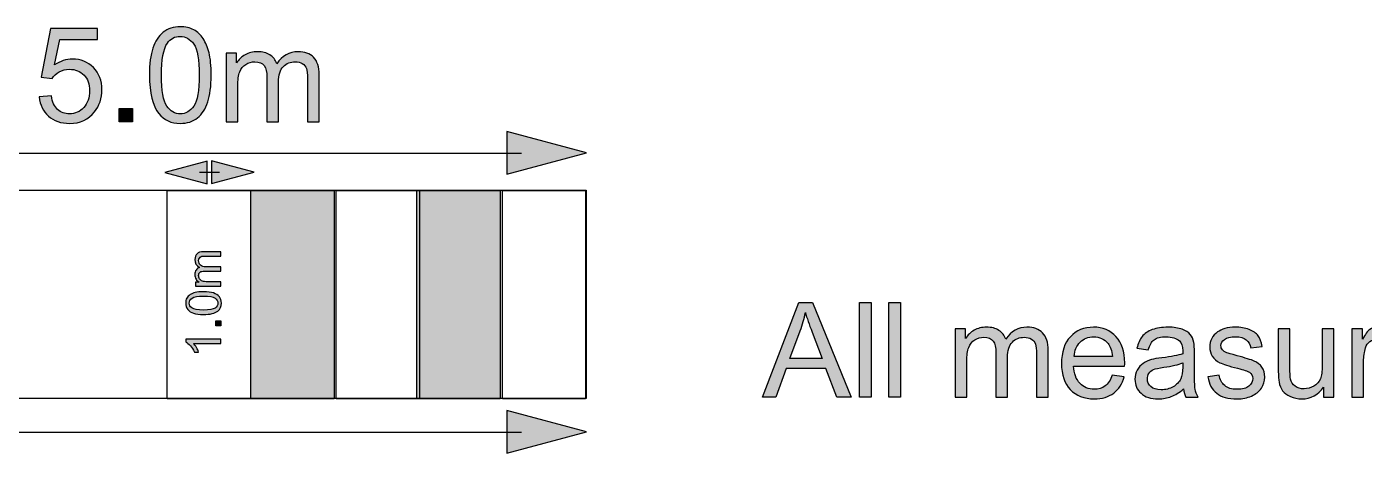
# Model space of a CAD drawing. Extents: x 65 to 351, y 40 to 244.
# Drawn here: x 91.53 to 123.65, y 42.36 to 52.6 of the extents above; entities that cross this region are included whole.
import ezdxf

# ---------------------------------------------------------------- set-up
doc = ezdxf.new("R2010")
doc.units = 0
doc.header["$MEASUREMENT"] = 0
doc.layers.add('SCALE_RULER_250', color=7, linetype='CONTINUOUS')

# ---------------------------------------------------------------- blocks, each defined once
blk = doc.blocks.new('BLOCK_12')
at = {"layer": 'SCALE_RULER_250'}
h = blk.add_hatch(color=7, dxfattribs=at)
h.dxf.hatch_style = 2
h.paths.add_polyline_path([(103.058, 42.357), (104.971, 42.869), (103.058, 43.382)])
blk.add_lwpolyline([(103.058, 42.357), (104.971, 42.869), (103.058, 43.382), (103.058, 42.357)], dxfattribs=at)
at = {"layer": 'SCALE_RULER_250', "color": 7}
blk.add_lwpolyline([(66.474, 42.863), (103.408, 42.863)], dxfattribs=at)
blk = doc.blocks.new('BLOCK_14')
at = {"layer": 'SCALE_RULER_250'}
h = blk.add_hatch(color=7, dxfattribs=at)
h.dxf.hatch_style = 2
h.paths.add_polyline_path([(86.843, 50.072), (84.931, 49.56), (86.843, 49.047)])
h = blk.add_hatch(color=7, dxfattribs=at)
h.dxf.hatch_style = 2
h.paths.add_polyline_path([(103.058, 49.06), (104.971, 49.572), (103.058, 50.085)])
for points in [[(86.843, 50.072), (84.931, 49.56), (86.843, 49.047), (86.843, 50.072)], [(103.058, 49.06), (104.971, 49.572), (103.058, 50.085), (103.058, 49.06)]]:
    blk.add_lwpolyline(points, dxfattribs=at)
at = {"layer": 'SCALE_RULER_250', "color": 7}
blk.add_lwpolyline([(86.494, 49.566), (103.408, 49.566)], dxfattribs=at)
blk = doc.blocks.new('BLOCK_15')
at = {"layer": 'SCALE_RULER_250'}
h = blk.add_hatch(color=7, dxfattribs=at)
h.dxf.hatch_style = 2
edge = h.paths.add_edge_path()
edge.add_spline(control_points=[(91.829, 50.911), (91.829, 50.911), (92.122, 50.936), (92.122, 50.936), (92.144, 50.793), (92.194, 50.686), (92.273, 50.614), (92.352, 50.542), (92.448, 50.506), (92.559, 50.506), (92.694, 50.506), (92.807, 50.557), (92.9, 50.658), (92.993, 50.759), (93.04, 50.894), (93.04, 51.061), (93.04, 51.22), (92.995, 51.346), (92.906, 51.438), (92.816, 51.53), (92.699, 51.576), (92.555, 51.576), (92.465, 51.576), (92.384, 51.556), (92.311, 51.515), (92.239, 51.474), (92.182, 51.421), (92.141, 51.356), (92.141, 51.356), (91.879, 51.39), (91.879, 51.39), (91.879, 51.39), (92.099, 52.557), (92.099, 52.557), (92.099, 52.557), (93.229, 52.557), (93.229, 52.557), (93.229, 52.557), (93.229, 52.291), (93.229, 52.291), (93.229, 52.291), (92.322, 52.291), (92.322, 52.291), (92.322, 52.291), (92.2, 51.68), (92.2, 51.68), (92.336, 51.775), (92.479, 51.823), (92.629, 51.823), (92.828, 51.823), (92.995, 51.754), (93.131, 51.616), (93.268, 51.479), (93.336, 51.302), (93.336, 51.086), (93.336, 50.88), (93.276, 50.703), (93.156, 50.553), (93.011, 50.369), (92.812, 50.277), (92.559, 50.277), (92.353, 50.277), (92.184, 50.335), (92.053, 50.451), (91.922, 50.566), (91.848, 50.72), (91.829, 50.911)], knot_values=[0, 0, 0, 0, 1, 1, 1, 2, 2, 2, 3, 3, 3, 4, 4, 4, 5, 5, 5, 6, 6, 6, 7, 7, 7, 8, 8, 8, 9, 9, 9, 10, 10, 10, 11, 11, 11, 12, 12, 12, 13, 13, 13, 14, 14, 14, 15, 15, 15, 16, 16, 16, 17, 17, 17, 18, 18, 18, 19, 19, 19, 20, 20, 20, 21, 21, 21, 22, 22, 22, 22], degree=3, periodic=1)
h = blk.add_hatch(color=7, dxfattribs=at)
h.dxf.hatch_style = 2
edge = h.paths.add_edge_path()
edge.add_spline(control_points=[(94.477, 51.437), (94.477, 51.705), (94.505, 51.921), (94.56, 52.085), (94.615, 52.249), (94.697, 52.375), (94.807, 52.464), (94.915, 52.553), (95.053, 52.598), (95.218, 52.598), (95.34, 52.598), (95.447, 52.573), (95.539, 52.524), (95.631, 52.475), (95.707, 52.404), (95.767, 52.312), (95.827, 52.219), (95.874, 52.106), (95.908, 51.974), (95.942, 51.841), (95.959, 51.662), (95.959, 51.437), (95.959, 51.17), (95.932, 50.955), (95.877, 50.791), (95.822, 50.627), (95.74, 50.5), (95.631, 50.411), (95.522, 50.321), (95.385, 50.277), (95.218, 50.277), (94.999, 50.277), (94.827, 50.355), (94.702, 50.513), (94.552, 50.701), (94.477, 51.009), (94.477, 51.437)], knot_values=[0, 0, 0, 0, 1, 1, 1, 2, 2, 2, 3, 3, 3, 4, 4, 4, 5, 5, 5, 6, 6, 6, 7, 7, 7, 8, 8, 8, 9, 9, 9, 10, 10, 10, 11, 11, 11, 12, 12, 12, 12], degree=3, periodic=1)
edge = h.paths.add_edge_path()
edge.add_spline(control_points=[(94.764, 51.437), (94.764, 51.063), (94.807, 50.815), (94.895, 50.691), (94.982, 50.568), (95.09, 50.506), (95.218, 50.506), (95.346, 50.506), (95.454, 50.569), (95.541, 50.693), (95.629, 50.817), (95.672, 51.065), (95.672, 51.437), (95.672, 51.81), (95.629, 52.059), (95.541, 52.182), (95.454, 52.305), (95.345, 52.367), (95.215, 52.367), (95.087, 52.367), (94.985, 52.312), (94.908, 52.204), (94.812, 52.065), (94.764, 51.809), (94.764, 51.437)], knot_values=[0, 0, 0, 0, 1, 1, 1, 2, 2, 2, 3, 3, 3, 4, 4, 4, 5, 5, 5, 6, 6, 6, 7, 7, 7, 8, 8, 8, 8], degree=3, periodic=1)
h = blk.add_hatch(color=7, dxfattribs=at)
h.dxf.hatch_style = 2
edge = h.paths.add_edge_path()
edge.add_spline(control_points=[(96.32, 50.316), (96.32, 50.316), (96.32, 51.962), (96.32, 51.962), (96.32, 51.962), (96.57, 51.962), (96.57, 51.962), (96.57, 51.962), (96.57, 51.731), (96.57, 51.731), (96.622, 51.811), (96.69, 51.877), (96.776, 51.926), (96.862, 51.975), (96.96, 51.999), (97.069, 51.999), (97.191, 51.999), (97.291, 51.974), (97.369, 51.923), (97.447, 51.872), (97.502, 51.802), (97.534, 51.711), (97.664, 51.903), (97.834, 51.999), (98.043, 51.999), (98.206, 51.999), (98.332, 51.954), (98.419, 51.864), (98.507, 51.773), (98.551, 51.634), (98.551, 51.446), (98.551, 51.446), (98.551, 50.316), (98.551, 50.316), (98.551, 50.316), (98.274, 50.316), (98.274, 50.316), (98.274, 50.316), (98.274, 51.353), (98.274, 51.353), (98.274, 51.464), (98.265, 51.545), (98.247, 51.594), (98.228, 51.643), (98.196, 51.682), (98.148, 51.712), (98.101, 51.742), (98.045, 51.757), (97.981, 51.757), (97.865, 51.757), (97.769, 51.719), (97.692, 51.642), (97.616, 51.565), (97.578, 51.441), (97.578, 51.272), (97.578, 51.272), (97.578, 50.316), (97.578, 50.316), (97.578, 50.316), (97.299, 50.316), (97.299, 50.316), (97.299, 50.316), (97.299, 51.385), (97.299, 51.385), (97.299, 51.509), (97.276, 51.602), (97.23, 51.664), (97.185, 51.726), (97.111, 51.757), (97.007, 51.757), (96.929, 51.757), (96.856, 51.737), (96.789, 51.695), (96.723, 51.654), (96.674, 51.593), (96.644, 51.514), (96.614, 51.434), (96.599, 51.32), (96.599, 51.17), (96.599, 51.17), (96.599, 50.316), (96.599, 50.316), (96.599, 50.316), (96.32, 50.316), (96.32, 50.316)], knot_values=[0, 0, 0, 0, 1, 1, 1, 2, 2, 2, 3, 3, 3, 4, 4, 4, 5, 5, 5, 6, 6, 6, 7, 7, 7, 8, 8, 8, 9, 9, 9, 10, 10, 10, 11, 11, 11, 12, 12, 12, 13, 13, 13, 14, 14, 14, 15, 15, 15, 16, 16, 16, 17, 17, 17, 18, 18, 18, 19, 19, 19, 20, 20, 20, 21, 21, 21, 22, 22, 22, 23, 23, 23, 24, 24, 24, 25, 25, 25, 26, 26, 26, 27, 27, 27, 28, 28, 28, 28], degree=3, periodic=1)
h = blk.add_hatch(color=7, dxfattribs=at)
h.dxf.hatch_style = 2
h.paths.add_polyline_path([(93.752, 50.316), (93.752, 50.633), (94.069, 50.633), (94.069, 50.316)])
blk.add_lwpolyline([(93.752, 50.316), (93.752, 50.633), (94.069, 50.633), (94.069, 50.316), (93.752, 50.316)], dxfattribs=at)
for points, knots in [([(91.829, 50.911), (91.829, 50.911), (92.122, 50.936), (92.122, 50.936), (92.144, 50.793), (92.194, 50.686), (92.273, 50.614), (92.352, 50.542), (92.448, 50.506), (92.559, 50.506), (92.694, 50.506), (92.807, 50.557), (92.9, 50.658), (92.993, 50.759), (93.04, 50.894), (93.04, 51.061), (93.04, 51.22), (92.995, 51.346), (92.906, 51.438), (92.816, 51.53), (92.699, 51.576), (92.555, 51.576), (92.465, 51.576), (92.384, 51.556), (92.311, 51.515), (92.239, 51.474), (92.182, 51.421), (92.141, 51.356), (92.141, 51.356), (91.879, 51.39), (91.879, 51.39), (91.879, 51.39), (92.099, 52.557), (92.099, 52.557), (92.099, 52.557), (93.229, 52.557), (93.229, 52.557), (93.229, 52.557), (93.229, 52.291), (93.229, 52.291), (93.229, 52.291), (92.322, 52.291), (92.322, 52.291), (92.322, 52.291), (92.2, 51.68), (92.2, 51.68), (92.336, 51.775), (92.479, 51.823), (92.629, 51.823), (92.828, 51.823), (92.995, 51.754), (93.131, 51.616), (93.268, 51.479), (93.336, 51.302), (93.336, 51.086), (93.336, 50.88), (93.276, 50.703), (93.156, 50.553), (93.011, 50.369), (92.812, 50.277), (92.559, 50.277), (92.353, 50.277), (92.184, 50.335), (92.053, 50.451), (91.922, 50.566), (91.848, 50.72), (91.829, 50.911)], [0, 0, 0, 0, 1, 1, 1, 2, 2, 2, 3, 3, 3, 4, 4, 4, 5, 5, 5, 6, 6, 6, 7, 7, 7, 8, 8, 8, 9, 9, 9, 10, 10, 10, 11, 11, 11, 12, 12, 12, 13, 13, 13, 14, 14, 14, 15, 15, 15, 16, 16, 16, 17, 17, 17, 18, 18, 18, 19, 19, 19, 20, 20, 20, 21, 21, 21, 22, 22, 22, 22]), ([(94.477, 51.437), (94.477, 51.705), (94.505, 51.921), (94.56, 52.085), (94.615, 52.249), (94.697, 52.375), (94.807, 52.464), (94.915, 52.553), (95.053, 52.598), (95.218, 52.598), (95.34, 52.598), (95.447, 52.573), (95.539, 52.524), (95.631, 52.475), (95.707, 52.404), (95.767, 52.312), (95.827, 52.219), (95.874, 52.106), (95.908, 51.974), (95.942, 51.841), (95.959, 51.662), (95.959, 51.437), (95.959, 51.17), (95.932, 50.955), (95.877, 50.791), (95.822, 50.627), (95.74, 50.5), (95.631, 50.411), (95.522, 50.321), (95.385, 50.277), (95.218, 50.277), (94.999, 50.277), (94.827, 50.355), (94.702, 50.513), (94.552, 50.701), (94.477, 51.009), (94.477, 51.437)], [0, 0, 0, 0, 1, 1, 1, 2, 2, 2, 3, 3, 3, 4, 4, 4, 5, 5, 5, 6, 6, 6, 7, 7, 7, 8, 8, 8, 9, 9, 9, 10, 10, 10, 11, 11, 11, 12, 12, 12, 12]), ([(94.764, 51.437), (94.764, 51.063), (94.807, 50.815), (94.895, 50.691), (94.982, 50.568), (95.09, 50.506), (95.218, 50.506), (95.346, 50.506), (95.454, 50.569), (95.541, 50.693), (95.629, 50.817), (95.672, 51.065), (95.672, 51.437), (95.672, 51.81), (95.629, 52.059), (95.541, 52.182), (95.454, 52.305), (95.345, 52.367), (95.215, 52.367), (95.087, 52.367), (94.985, 52.312), (94.908, 52.204), (94.812, 52.065), (94.764, 51.809), (94.764, 51.437)], [0, 0, 0, 0, 1, 1, 1, 2, 2, 2, 3, 3, 3, 4, 4, 4, 5, 5, 5, 6, 6, 6, 7, 7, 7, 8, 8, 8, 8]), ([(96.32, 50.316), (96.32, 50.316), (96.32, 51.962), (96.32, 51.962), (96.32, 51.962), (96.57, 51.962), (96.57, 51.962), (96.57, 51.962), (96.57, 51.731), (96.57, 51.731), (96.622, 51.811), (96.69, 51.877), (96.776, 51.926), (96.862, 51.975), (96.96, 51.999), (97.069, 51.999), (97.191, 51.999), (97.291, 51.974), (97.369, 51.923), (97.447, 51.872), (97.502, 51.802), (97.534, 51.711), (97.664, 51.903), (97.834, 51.999), (98.043, 51.999), (98.206, 51.999), (98.332, 51.954), (98.419, 51.864), (98.507, 51.773), (98.551, 51.634), (98.551, 51.446), (98.551, 51.446), (98.551, 50.316), (98.551, 50.316), (98.551, 50.316), (98.274, 50.316), (98.274, 50.316), (98.274, 50.316), (98.274, 51.353), (98.274, 51.353), (98.274, 51.464), (98.265, 51.545), (98.247, 51.594), (98.228, 51.643), (98.196, 51.682), (98.148, 51.712), (98.101, 51.742), (98.045, 51.757), (97.981, 51.757), (97.865, 51.757), (97.769, 51.719), (97.692, 51.642), (97.616, 51.565), (97.578, 51.441), (97.578, 51.272), (97.578, 51.272), (97.578, 50.316), (97.578, 50.316), (97.578, 50.316), (97.299, 50.316), (97.299, 50.316), (97.299, 50.316), (97.299, 51.385), (97.299, 51.385), (97.299, 51.509), (97.276, 51.602), (97.23, 51.664), (97.185, 51.726), (97.111, 51.757), (97.007, 51.757), (96.929, 51.757), (96.856, 51.737), (96.789, 51.695), (96.723, 51.654), (96.674, 51.593), (96.644, 51.514), (96.614, 51.434), (96.599, 51.32), (96.599, 51.17), (96.599, 51.17), (96.599, 50.316), (96.599, 50.316), (96.599, 50.316), (96.32, 50.316), (96.32, 50.316)], [0, 0, 0, 0, 1, 1, 1, 2, 2, 2, 3, 3, 3, 4, 4, 4, 5, 5, 5, 6, 6, 6, 7, 7, 7, 8, 8, 8, 9, 9, 9, 10, 10, 10, 11, 11, 11, 12, 12, 12, 13, 13, 13, 14, 14, 14, 15, 15, 15, 16, 16, 16, 17, 17, 17, 18, 18, 18, 19, 19, 19, 20, 20, 20, 21, 21, 21, 22, 22, 22, 23, 23, 23, 24, 24, 24, 25, 25, 25, 26, 26, 26, 27, 27, 27, 28, 28, 28, 28])]:
    blk.add_open_spline(points, degree=3, knots=knots, dxfattribs=at)
blk = doc.blocks.new('BLOCK_16')
at = {"layer": 'SCALE_RULER_250'}
h = blk.add_hatch(color=7, dxfattribs=at)
h.dxf.hatch_style = 2
edge = h.paths.add_edge_path()
edge.add_spline(control_points=[(96.191, 46.37), (96.191, 46.37), (95.582, 46.37), (95.582, 46.37), (95.582, 46.37), (95.582, 46.462), (95.582, 46.462), (95.582, 46.462), (95.668, 46.462), (95.668, 46.462), (95.638, 46.481), (95.614, 46.506), (95.596, 46.538), (95.577, 46.57), (95.568, 46.606), (95.568, 46.646), (95.568, 46.691), (95.578, 46.729), (95.597, 46.757), (95.615, 46.786), (95.642, 46.806), (95.675, 46.818), (95.604, 46.866), (95.568, 46.929), (95.568, 47.006), (95.568, 47.067), (95.585, 47.113), (95.619, 47.145), (95.652, 47.178), (95.704, 47.194), (95.773, 47.194), (95.773, 47.194), (96.191, 47.194), (96.191, 47.194), (96.191, 47.194), (96.191, 47.092), (96.191, 47.092), (96.191, 47.092), (95.808, 47.092), (95.808, 47.092), (95.766, 47.092), (95.737, 47.088), (95.718, 47.082), (95.7, 47.075), (95.686, 47.063), (95.675, 47.045), (95.664, 47.028), (95.658, 47.007), (95.658, 46.984), (95.658, 46.941), (95.672, 46.905), (95.701, 46.877), (95.729, 46.848), (95.775, 46.834), (95.837, 46.834), (95.837, 46.834), (96.191, 46.834), (96.191, 46.834), (96.191, 46.834), (96.191, 46.731), (96.191, 46.731), (96.191, 46.731), (95.796, 46.731), (95.796, 46.731), (95.75, 46.731), (95.715, 46.723), (95.692, 46.706), (95.669, 46.689), (95.658, 46.662), (95.658, 46.623), (95.658, 46.594), (95.666, 46.567), (95.681, 46.543), (95.696, 46.518), (95.718, 46.501), (95.748, 46.49), (95.777, 46.478), (95.82, 46.473), (95.875, 46.473), (95.875, 46.473), (96.191, 46.473), (96.191, 46.473), (96.191, 46.473), (96.191, 46.37), (96.191, 46.37)], knot_values=[0, 0, 0, 0, 1, 1, 1, 2, 2, 2, 3, 3, 3, 4, 4, 4, 5, 5, 5, 6, 6, 6, 7, 7, 7, 8, 8, 8, 9, 9, 9, 10, 10, 10, 11, 11, 11, 12, 12, 12, 13, 13, 13, 14, 14, 14, 15, 15, 15, 16, 16, 16, 17, 17, 17, 18, 18, 18, 19, 19, 19, 20, 20, 20, 21, 21, 21, 22, 22, 22, 23, 23, 23, 24, 24, 24, 25, 25, 25, 26, 26, 26, 27, 27, 27, 28, 28, 28, 28], degree=3, periodic=1)
h = blk.add_hatch(color=7, dxfattribs=at)
h.dxf.hatch_style = 2
edge = h.paths.add_edge_path()
edge.add_spline(control_points=[(95.777, 45.688), (95.677, 45.688), (95.597, 45.698), (95.537, 45.718), (95.476, 45.739), (95.429, 45.769), (95.397, 45.81), (95.364, 45.85), (95.347, 45.901), (95.347, 45.962), (95.347, 46.007), (95.356, 46.046), (95.375, 46.081), (95.393, 46.115), (95.419, 46.143), (95.453, 46.165), (95.487, 46.187), (95.529, 46.204), (95.578, 46.217), (95.627, 46.23), (95.693, 46.236), (95.777, 46.236), (95.875, 46.236), (95.955, 46.226), (96.015, 46.206), (96.076, 46.185), (96.123, 46.155), (96.156, 46.115), (96.189, 46.074), (96.205, 46.024), (96.205, 45.962), (96.205, 45.881), (96.176, 45.817), (96.118, 45.771), (96.048, 45.716), (95.934, 45.688), (95.777, 45.688)], knot_values=[0, 0, 0, 0, 1, 1, 1, 2, 2, 2, 3, 3, 3, 4, 4, 4, 5, 5, 5, 6, 6, 6, 7, 7, 7, 8, 8, 8, 9, 9, 9, 10, 10, 10, 11, 11, 11, 12, 12, 12, 12], degree=3, periodic=1)
edge = h.paths.add_edge_path()
edge.add_spline(control_points=[(95.777, 45.794), (95.915, 45.794), (96.006, 45.81), (96.052, 45.843), (96.098, 45.875), (96.12, 45.915), (96.12, 45.962), (96.12, 46.009), (96.098, 46.049), (96.052, 46.082), (96.006, 46.114), (95.914, 46.13), (95.777, 46.13), (95.638, 46.13), (95.546, 46.114), (95.501, 46.082), (95.455, 46.049), (95.433, 46.009), (95.433, 45.961), (95.433, 45.913), (95.453, 45.876), (95.493, 45.847), (95.544, 45.812), (95.639, 45.794), (95.777, 45.794)], knot_values=[0, 0, 0, 0, 1, 1, 1, 2, 2, 2, 3, 3, 3, 4, 4, 4, 5, 5, 5, 6, 6, 6, 7, 7, 7, 8, 8, 8, 8], degree=3, periodic=1)
h = blk.add_hatch(color=7, dxfattribs=at)
h.dxf.hatch_style = 2
h.paths.add_polyline_path([(96.191, 45.419), (96.074, 45.419), (96.074, 45.537), (96.191, 45.537)])
h = blk.add_hatch(color=7, dxfattribs=at)
h.dxf.hatch_style = 2
edge = h.paths.add_edge_path()
edge.add_spline(control_points=[(96.191, 45.098), (96.191, 45.098), (96.191, 44.994), (96.191, 44.994), (96.191, 44.994), (95.534, 44.994), (95.534, 44.994), (95.557, 44.97), (95.581, 44.937), (95.605, 44.896), (95.628, 44.857), (95.646, 44.82), (95.658, 44.788), (95.658, 44.788), (95.558, 44.788), (95.558, 44.788), (95.531, 44.846), (95.498, 44.896), (95.46, 44.939), (95.421, 44.983), (95.383, 45.013), (95.347, 45.031), (95.347, 45.031), (95.347, 45.098), (95.347, 45.098), (95.347, 45.098), (96.191, 45.098), (96.191, 45.098)], knot_values=[0, 0, 0, 0, 1, 1, 1, 2, 2, 2, 3, 3, 3, 4, 4, 4, 5, 5, 5, 6, 6, 6, 7, 7, 7, 8, 8, 8, 9, 9, 9, 9], degree=3, periodic=1)
blk.add_lwpolyline([(96.191, 45.419), (96.074, 45.419), (96.074, 45.537), (96.191, 45.537), (96.191, 45.419)], dxfattribs=at)
for points, knots in [([(96.191, 46.37), (96.191, 46.37), (95.582, 46.37), (95.582, 46.37), (95.582, 46.37), (95.582, 46.462), (95.582, 46.462), (95.582, 46.462), (95.668, 46.462), (95.668, 46.462), (95.638, 46.481), (95.614, 46.506), (95.596, 46.538), (95.577, 46.57), (95.568, 46.606), (95.568, 46.646), (95.568, 46.691), (95.578, 46.729), (95.597, 46.757), (95.615, 46.786), (95.642, 46.806), (95.675, 46.818), (95.604, 46.866), (95.568, 46.929), (95.568, 47.006), (95.568, 47.067), (95.585, 47.113), (95.619, 47.145), (95.652, 47.178), (95.704, 47.194), (95.773, 47.194), (95.773, 47.194), (96.191, 47.194), (96.191, 47.194), (96.191, 47.194), (96.191, 47.092), (96.191, 47.092), (96.191, 47.092), (95.808, 47.092), (95.808, 47.092), (95.766, 47.092), (95.737, 47.088), (95.718, 47.082), (95.7, 47.075), (95.686, 47.063), (95.675, 47.045), (95.664, 47.028), (95.658, 47.007), (95.658, 46.984), (95.658, 46.941), (95.672, 46.905), (95.701, 46.877), (95.729, 46.848), (95.775, 46.834), (95.837, 46.834), (95.837, 46.834), (96.191, 46.834), (96.191, 46.834), (96.191, 46.834), (96.191, 46.731), (96.191, 46.731), (96.191, 46.731), (95.796, 46.731), (95.796, 46.731), (95.75, 46.731), (95.715, 46.723), (95.692, 46.706), (95.669, 46.689), (95.658, 46.662), (95.658, 46.623), (95.658, 46.594), (95.666, 46.567), (95.681, 46.543), (95.696, 46.518), (95.718, 46.501), (95.748, 46.49), (95.777, 46.478), (95.82, 46.473), (95.875, 46.473), (95.875, 46.473), (96.191, 46.473), (96.191, 46.473), (96.191, 46.473), (96.191, 46.37), (96.191, 46.37)], [0, 0, 0, 0, 1, 1, 1, 2, 2, 2, 3, 3, 3, 4, 4, 4, 5, 5, 5, 6, 6, 6, 7, 7, 7, 8, 8, 8, 9, 9, 9, 10, 10, 10, 11, 11, 11, 12, 12, 12, 13, 13, 13, 14, 14, 14, 15, 15, 15, 16, 16, 16, 17, 17, 17, 18, 18, 18, 19, 19, 19, 20, 20, 20, 21, 21, 21, 22, 22, 22, 23, 23, 23, 24, 24, 24, 25, 25, 25, 26, 26, 26, 27, 27, 27, 28, 28, 28, 28]), ([(95.777, 45.688), (95.677, 45.688), (95.597, 45.698), (95.537, 45.718), (95.476, 45.739), (95.429, 45.769), (95.397, 45.81), (95.364, 45.85), (95.347, 45.901), (95.347, 45.962), (95.347, 46.007), (95.356, 46.046), (95.375, 46.081), (95.393, 46.115), (95.419, 46.143), (95.453, 46.165), (95.487, 46.187), (95.529, 46.204), (95.578, 46.217), (95.627, 46.23), (95.693, 46.236), (95.777, 46.236), (95.875, 46.236), (95.955, 46.226), (96.015, 46.206), (96.076, 46.185), (96.123, 46.155), (96.156, 46.115), (96.189, 46.074), (96.205, 46.024), (96.205, 45.962), (96.205, 45.881), (96.176, 45.817), (96.118, 45.771), (96.048, 45.716), (95.934, 45.688), (95.777, 45.688)], [0, 0, 0, 0, 1, 1, 1, 2, 2, 2, 3, 3, 3, 4, 4, 4, 5, 5, 5, 6, 6, 6, 7, 7, 7, 8, 8, 8, 9, 9, 9, 10, 10, 10, 11, 11, 11, 12, 12, 12, 12]), ([(95.777, 45.794), (95.915, 45.794), (96.006, 45.81), (96.052, 45.843), (96.098, 45.875), (96.12, 45.915), (96.12, 45.962), (96.12, 46.009), (96.098, 46.049), (96.052, 46.082), (96.006, 46.114), (95.914, 46.13), (95.777, 46.13), (95.638, 46.13), (95.546, 46.114), (95.501, 46.082), (95.455, 46.049), (95.433, 46.009), (95.433, 45.961), (95.433, 45.913), (95.453, 45.876), (95.493, 45.847), (95.544, 45.812), (95.639, 45.794), (95.777, 45.794)], [0, 0, 0, 0, 1, 1, 1, 2, 2, 2, 3, 3, 3, 4, 4, 4, 5, 5, 5, 6, 6, 6, 7, 7, 7, 8, 8, 8, 8]), ([(96.191, 45.098), (96.191, 45.098), (96.191, 44.994), (96.191, 44.994), (96.191, 44.994), (95.534, 44.994), (95.534, 44.994), (95.557, 44.97), (95.581, 44.937), (95.605, 44.896), (95.628, 44.857), (95.646, 44.82), (95.658, 44.788), (95.658, 44.788), (95.558, 44.788), (95.558, 44.788), (95.531, 44.846), (95.498, 44.896), (95.46, 44.939), (95.421, 44.983), (95.383, 45.013), (95.347, 45.031), (95.347, 45.031), (95.347, 45.098), (95.347, 45.098), (95.347, 45.098), (96.191, 45.098), (96.191, 45.098)], [0, 0, 0, 0, 1, 1, 1, 2, 2, 2, 3, 3, 3, 4, 4, 4, 5, 5, 5, 6, 6, 6, 7, 7, 7, 8, 8, 8, 9, 9, 9, 9])]:
    blk.add_open_spline(points, degree=3, knots=knots, dxfattribs=at)
blk = doc.blocks.new('BLOCK_17')
at = {"layer": 'SCALE_RULER_250'}
h = blk.add_hatch(color=7, dxfattribs=at)
h.dxf.hatch_style = 2
h.paths.add_polyline_path([(95.862, 49.372), (94.843, 49.1), (95.862, 48.827)])
h = blk.add_hatch(color=7, dxfattribs=at)
h.dxf.hatch_style = 2
h.paths.add_polyline_path([(95.971, 48.834), (96.989, 49.106), (95.971, 49.379)])
for points in [[(95.862, 49.372), (94.843, 49.1), (95.862, 48.827), (95.862, 49.372)], [(95.971, 48.834), (96.989, 49.106), (95.971, 49.379), (95.971, 48.834)]]:
    blk.add_lwpolyline(points, dxfattribs=at)
at = {"layer": 'SCALE_RULER_250', "color": 7}
blk.add_lwpolyline([(95.675, 49.103), (96.157, 49.103)], dxfattribs=at)
blk = doc.blocks.new('BLOCK_19')
at = {"layer": 'SCALE_RULER_250'}
h = blk.add_hatch(color=7, dxfattribs=at)
h.dxf.hatch_style = 2
h.paths.add_polyline_path([(109.199, 43.7), (110.072, 45.973), (110.396, 45.973), (111.326, 43.7), (110.984, 43.7), (110.719, 44.389), (109.768, 44.389), (109.519, 43.7)])
edge = h.paths.add_edge_path()
edge.add_spline(control_points=[(109.855, 44.634), (109.855, 44.634), (110.626, 44.634), (110.626, 44.634), (110.626, 44.634), (110.388, 45.263), (110.388, 45.263), (110.316, 45.454), (110.262, 45.611), (110.227, 45.734), (110.198, 45.589), (110.157, 45.444), (110.105, 45.3), (110.105, 45.3), (109.855, 44.634), (109.855, 44.634)], knot_values=[0, 0, 0, 0, 1, 1, 1, 2, 2, 2, 3, 3, 3, 4, 4, 4, 5, 5, 5, 5], degree=3, periodic=1)
h = blk.add_hatch(color=7, dxfattribs=at)
h.dxf.hatch_style = 2
h.paths.add_polyline_path([(111.525, 43.7), (111.525, 45.973), (111.804, 45.973), (111.804, 43.7)])
h = blk.add_hatch(color=7, dxfattribs=at)
h.dxf.hatch_style = 2
h.paths.add_polyline_path([(112.23, 43.7), (112.23, 45.973), (112.509, 45.973), (112.509, 43.7)])
h = blk.add_hatch(color=7, dxfattribs=at)
h.dxf.hatch_style = 2
edge = h.paths.add_edge_path()
edge.add_spline(control_points=[(113.824, 43.7), (113.824, 43.7), (113.824, 45.347), (113.824, 45.347), (113.824, 45.347), (114.073, 45.347), (114.073, 45.347), (114.073, 45.347), (114.073, 45.116), (114.073, 45.116), (114.125, 45.196), (114.194, 45.261), (114.28, 45.31), (114.365, 45.36), (114.463, 45.384), (114.573, 45.384), (114.695, 45.384), (114.795, 45.358), (114.873, 45.308), (114.951, 45.257), (115.006, 45.187), (115.038, 45.096), (115.168, 45.288), (115.337, 45.384), (115.546, 45.384), (115.71, 45.384), (115.835, 45.339), (115.923, 45.248), (116.011, 45.158), (116.055, 45.018), (116.055, 44.83), (116.055, 44.83), (116.055, 43.7), (116.055, 43.7), (116.055, 43.7), (115.777, 43.7), (115.777, 43.7), (115.777, 43.7), (115.777, 44.737), (115.777, 44.737), (115.777, 44.849), (115.768, 44.93), (115.75, 44.978), (115.732, 45.028), (115.699, 45.067), (115.652, 45.097), (115.604, 45.127), (115.548, 45.142), (115.484, 45.142), (115.368, 45.142), (115.272, 45.104), (115.196, 45.027), (115.119, 44.95), (115.081, 44.826), (115.081, 44.657), (115.081, 44.657), (115.081, 43.7), (115.081, 43.7), (115.081, 43.7), (114.802, 43.7), (114.802, 43.7), (114.802, 43.7), (114.802, 44.77), (114.802, 44.77), (114.802, 44.894), (114.779, 44.987), (114.734, 45.049), (114.688, 45.111), (114.614, 45.142), (114.511, 45.142), (114.432, 45.142), (114.359, 45.121), (114.293, 45.08), (114.226, 45.039), (114.178, 44.978), (114.148, 44.899), (114.118, 44.819), (114.103, 44.704), (114.103, 44.555), (114.103, 44.555), (114.103, 43.7), (114.103, 43.7), (114.103, 43.7), (113.824, 43.7), (113.824, 43.7)], knot_values=[0, 0, 0, 0, 1, 1, 1, 2, 2, 2, 3, 3, 3, 4, 4, 4, 5, 5, 5, 6, 6, 6, 7, 7, 7, 8, 8, 8, 9, 9, 9, 10, 10, 10, 11, 11, 11, 12, 12, 12, 13, 13, 13, 14, 14, 14, 15, 15, 15, 16, 16, 16, 17, 17, 17, 18, 18, 18, 19, 19, 19, 20, 20, 20, 21, 21, 21, 22, 22, 22, 23, 23, 23, 24, 24, 24, 25, 25, 25, 26, 26, 26, 27, 27, 27, 28, 28, 28, 28], degree=3, periodic=1)
h = blk.add_hatch(color=7, dxfattribs=at)
h.dxf.hatch_style = 2
edge = h.paths.add_edge_path()
edge.add_spline(control_points=[(117.596, 44.231), (117.596, 44.231), (117.884, 44.195), (117.884, 44.195), (117.839, 44.026), (117.754, 43.896), (117.631, 43.803), (117.508, 43.71), (117.351, 43.663), (117.16, 43.663), (116.919, 43.663), (116.728, 43.737), (116.587, 43.886), (116.446, 44.034), (116.376, 44.242), (116.376, 44.51), (116.376, 44.787), (116.447, 45.002), (116.59, 45.155), (116.732, 45.307), (116.917, 45.384), (117.145, 45.384), (117.365, 45.384), (117.545, 45.309), (117.684, 45.159), (117.824, 45.009), (117.893, 44.798), (117.893, 44.526), (117.893, 44.51), (117.893, 44.485), (117.892, 44.452), (117.892, 44.452), (116.664, 44.452), (116.664, 44.452), (116.674, 44.271), (116.726, 44.133), (116.818, 44.037), (116.909, 43.941), (117.024, 43.893), (117.162, 43.893), (117.264, 43.893), (117.351, 43.919), (117.424, 43.973), (117.496, 44.027), (117.553, 44.113), (117.596, 44.231)], knot_values=[0, 0, 0, 0, 1, 1, 1, 2, 2, 2, 3, 3, 3, 4, 4, 4, 5, 5, 5, 6, 6, 6, 7, 7, 7, 8, 8, 8, 9, 9, 9, 10, 10, 10, 11, 11, 11, 12, 12, 12, 13, 13, 13, 14, 14, 14, 15, 15, 15, 15], degree=3, periodic=1)
edge = h.paths.add_edge_path()
edge.add_spline(control_points=[(116.68, 44.682), (116.68, 44.682), (117.599, 44.682), (117.599, 44.682), (117.586, 44.82), (117.551, 44.924), (117.493, 44.993), (117.405, 45.101), (117.289, 45.155), (117.148, 45.155), (117.02, 45.155), (116.912, 45.111), (116.824, 45.026), (116.737, 44.94), (116.689, 44.825), (116.68, 44.682)], knot_values=[0, 0, 0, 0, 1, 1, 1, 2, 2, 2, 3, 3, 3, 4, 4, 4, 5, 5, 5, 5], degree=3, periodic=1)
h = blk.add_hatch(color=7, dxfattribs=at)
h.dxf.hatch_style = 2
edge = h.paths.add_edge_path()
edge.add_spline(control_points=[(119.309, 43.904), (119.205, 43.815), (119.106, 43.753), (119.01, 43.718), (118.915, 43.681), (118.812, 43.663), (118.703, 43.663), (118.522, 43.663), (118.383, 43.707), (118.286, 43.796), (118.188, 43.884), (118.14, 43.997), (118.14, 44.134), (118.14, 44.215), (118.158, 44.289), (118.195, 44.355), (118.232, 44.422), (118.28, 44.476), (118.339, 44.516), (118.398, 44.556), (118.465, 44.586), (118.54, 44.607), (118.595, 44.622), (118.677, 44.636), (118.788, 44.649), (119.013, 44.676), (119.179, 44.708), (119.286, 44.745), (119.287, 44.783), (119.287, 44.808), (119.287, 44.818), (119.287, 44.932), (119.261, 45.012), (119.208, 45.058), (119.137, 45.121), (119.031, 45.153), (118.89, 45.153), (118.759, 45.153), (118.662, 45.13), (118.599, 45.084), (118.537, 45.038), (118.491, 44.956), (118.461, 44.84), (118.461, 44.84), (118.188, 44.877), (118.188, 44.877), (118.213, 44.994), (118.254, 45.088), (118.31, 45.16), (118.367, 45.232), (118.449, 45.287), (118.557, 45.326), (118.664, 45.365), (118.789, 45.384), (118.931, 45.384), (119.071, 45.384), (119.185, 45.367), (119.273, 45.334), (119.361, 45.301), (119.426, 45.26), (119.467, 45.21), (119.508, 45.159), (119.537, 45.096), (119.554, 45.02), (119.563, 44.972), (119.568, 44.886), (119.568, 44.762), (119.568, 44.762), (119.568, 44.39), (119.568, 44.39), (119.568, 44.131), (119.574, 43.967), (119.585, 43.898), (119.597, 43.829), (119.621, 43.763), (119.656, 43.7), (119.656, 43.7), (119.365, 43.7), (119.365, 43.7), (119.336, 43.758), (119.317, 43.826), (119.309, 43.904)], knot_values=[0, 0, 0, 0, 1, 1, 1, 2, 2, 2, 3, 3, 3, 4, 4, 4, 5, 5, 5, 6, 6, 6, 7, 7, 7, 8, 8, 8, 9, 9, 9, 10, 10, 10, 11, 11, 11, 12, 12, 12, 13, 13, 13, 14, 14, 14, 15, 15, 15, 16, 16, 16, 17, 17, 17, 18, 18, 18, 19, 19, 19, 20, 20, 20, 21, 21, 21, 22, 22, 22, 23, 23, 23, 24, 24, 24, 25, 25, 25, 26, 26, 26, 27, 27, 27, 27], degree=3, periodic=1)
edge = h.paths.add_edge_path()
edge.add_spline(control_points=[(119.286, 44.526), (119.184, 44.485), (119.032, 44.45), (118.83, 44.421), (118.715, 44.405), (118.634, 44.386), (118.586, 44.365), (118.539, 44.345), (118.502, 44.315), (118.476, 44.275), (118.45, 44.235), (118.438, 44.191), (118.438, 44.142), (118.438, 44.068), (118.466, 44.006), (118.522, 43.956), (118.578, 43.906), (118.661, 43.882), (118.769, 43.882), (118.877, 43.882), (118.972, 43.905), (119.056, 43.952), (119.14, 43.999), (119.201, 44.063), (119.241, 44.145), (119.271, 44.208), (119.286, 44.301), (119.286, 44.425), (119.286, 44.425), (119.286, 44.526), (119.286, 44.526)], knot_values=[0, 0, 0, 0, 1, 1, 1, 2, 2, 2, 3, 3, 3, 4, 4, 4, 5, 5, 5, 6, 6, 6, 7, 7, 7, 8, 8, 8, 9, 9, 9, 10, 10, 10, 10], degree=3, periodic=1)
h = blk.add_hatch(color=7, dxfattribs=at)
h.dxf.hatch_style = 2
edge = h.paths.add_edge_path()
edge.add_spline(control_points=[(119.889, 44.192), (119.889, 44.192), (120.165, 44.235), (120.165, 44.235), (120.18, 44.124), (120.223, 44.04), (120.294, 43.981), (120.365, 43.922), (120.464, 43.893), (120.591, 43.893), (120.719, 43.893), (120.814, 43.919), (120.876, 43.971), (120.938, 44.023), (120.969, 44.084), (120.969, 44.154), (120.969, 44.217), (120.942, 44.267), (120.887, 44.303), (120.849, 44.328), (120.754, 44.36), (120.602, 44.398), (120.397, 44.45), (120.255, 44.494), (120.176, 44.532), (120.097, 44.57), (120.037, 44.622), (119.996, 44.689), (119.955, 44.755), (119.935, 44.829), (119.935, 44.91), (119.935, 44.983), (119.952, 45.051), (119.986, 45.114), (120.019, 45.176), (120.065, 45.228), (120.123, 45.269), (120.166, 45.301), (120.225, 45.329), (120.3, 45.351), (120.375, 45.373), (120.456, 45.384), (120.541, 45.384), (120.67, 45.384), (120.784, 45.365), (120.882, 45.328), (120.979, 45.291), (121.051, 45.241), (121.098, 45.177), (121.144, 45.114), (121.176, 45.028), (121.194, 44.922), (121.194, 44.922), (120.921, 44.885), (120.921, 44.885), (120.909, 44.97), (120.873, 45.036), (120.813, 45.083), (120.754, 45.131), (120.67, 45.155), (120.561, 45.155), (120.433, 45.155), (120.342, 45.133), (120.287, 45.091), (120.232, 45.048), (120.205, 44.999), (120.205, 44.942), (120.205, 44.906), (120.216, 44.873), (120.239, 44.844), (120.262, 44.815), (120.297, 44.79), (120.346, 44.77), (120.374, 44.76), (120.456, 44.736), (120.592, 44.699), (120.79, 44.646), (120.928, 44.603), (121.006, 44.569), (121.084, 44.536), (121.145, 44.487), (121.189, 44.423), (121.234, 44.359), (121.256, 44.279), (121.256, 44.184), (121.256, 44.091), (121.229, 44.004), (121.175, 43.921), (121.12, 43.839), (121.042, 43.775), (120.94, 43.731), (120.837, 43.686), (120.722, 43.663), (120.592, 43.663), (120.379, 43.663), (120.215, 43.708), (120.103, 43.796), (119.991, 43.885), (119.92, 44.017), (119.889, 44.192)], knot_values=[0, 0, 0, 0, 1, 1, 1, 2, 2, 2, 3, 3, 3, 4, 4, 4, 5, 5, 5, 6, 6, 6, 7, 7, 7, 8, 8, 8, 9, 9, 9, 10, 10, 10, 11, 11, 11, 12, 12, 12, 13, 13, 13, 14, 14, 14, 15, 15, 15, 16, 16, 16, 17, 17, 17, 18, 18, 18, 19, 19, 19, 20, 20, 20, 21, 21, 21, 22, 22, 22, 23, 23, 23, 24, 24, 24, 25, 25, 25, 26, 26, 26, 27, 27, 27, 28, 28, 28, 29, 29, 29, 30, 30, 30, 31, 31, 31, 32, 32, 32, 33, 33, 33, 33], degree=3, periodic=1)
h = blk.add_hatch(color=7, dxfattribs=at)
h.dxf.hatch_style = 2
edge = h.paths.add_edge_path()
edge.add_spline(control_points=[(122.667, 43.7), (122.667, 43.7), (122.667, 43.942), (122.667, 43.942), (122.539, 43.756), (122.364, 43.663), (122.144, 43.663), (122.047, 43.663), (121.956, 43.682), (121.872, 43.719), (121.788, 43.756), (121.725, 43.803), (121.685, 43.859), (121.644, 43.916), (121.615, 43.985), (121.599, 44.066), (121.587, 44.121), (121.582, 44.208), (121.582, 44.327), (121.582, 44.327), (121.582, 45.347), (121.582, 45.347), (121.582, 45.347), (121.861, 45.347), (121.861, 45.347), (121.861, 45.347), (121.861, 44.433), (121.861, 44.433), (121.861, 44.288), (121.866, 44.19), (121.878, 44.139), (121.895, 44.066), (121.932, 44.008), (121.989, 43.966), (122.046, 43.924), (122.116, 43.904), (122.2, 43.904), (122.284, 43.904), (122.362, 43.925), (122.436, 43.968), (122.509, 44.011), (122.561, 44.069), (122.591, 44.143), (122.622, 44.217), (122.637, 44.324), (122.637, 44.464), (122.637, 44.464), (122.637, 45.347), (122.637, 45.347), (122.637, 45.347), (122.916, 45.347), (122.916, 45.347), (122.916, 45.347), (122.916, 43.7), (122.916, 43.7), (122.916, 43.7), (122.667, 43.7), (122.667, 43.7)], knot_values=[0, 0, 0, 0, 1, 1, 1, 2, 2, 2, 3, 3, 3, 4, 4, 4, 5, 5, 5, 6, 6, 6, 7, 7, 7, 8, 8, 8, 9, 9, 9, 10, 10, 10, 11, 11, 11, 12, 12, 12, 13, 13, 13, 14, 14, 14, 15, 15, 15, 16, 16, 16, 17, 17, 17, 18, 18, 18, 19, 19, 19, 19], degree=3, periodic=1)
h = blk.add_hatch(color=7, dxfattribs=at)
h.dxf.hatch_style = 2
edge = h.paths.add_edge_path()
edge.add_spline(control_points=[(123.35, 43.7), (123.35, 43.7), (123.35, 45.347), (123.35, 45.347), (123.35, 45.347), (123.602, 45.347), (123.602, 45.347), (123.602, 45.347), (123.602, 45.097), (123.602, 45.097), (123.666, 45.214), (123.725, 45.291), (123.779, 45.328), (123.833, 45.365), (123.893, 45.384), (123.958, 45.384), (124.052, 45.384), (124.148, 45.354), (124.245, 45.294), (124.245, 45.294), (124.149, 45.035), (124.149, 45.035), (124.081, 45.076), (124.012, 45.096), (123.944, 45.096), (123.883, 45.096), (123.828, 45.077), (123.78, 45.041), (123.731, 45.004), (123.697, 44.953), (123.676, 44.888), (123.645, 44.789), (123.629, 44.68), (123.629, 44.562), (123.629, 44.562), (123.629, 43.7), (123.629, 43.7), (123.629, 43.7), (123.35, 43.7), (123.35, 43.7)], knot_values=[0, 0, 0, 0, 1, 1, 1, 2, 2, 2, 3, 3, 3, 4, 4, 4, 5, 5, 5, 6, 6, 6, 7, 7, 7, 8, 8, 8, 9, 9, 9, 10, 10, 10, 11, 11, 11, 12, 12, 12, 13, 13, 13, 13], degree=3, periodic=1)
for points in [[(109.199, 43.7), (110.072, 45.973), (110.396, 45.973), (111.326, 43.7), (110.984, 43.7), (110.719, 44.389), (109.768, 44.389), (109.519, 43.7), (109.199, 43.7)], [(111.525, 43.7), (111.525, 45.973), (111.804, 45.973), (111.804, 43.7), (111.525, 43.7)], [(112.23, 43.7), (112.23, 45.973), (112.509, 45.973), (112.509, 43.7), (112.23, 43.7)]]:
    blk.add_lwpolyline(points, dxfattribs=at)
for points, knots in [([(109.855, 44.634), (109.855, 44.634), (110.626, 44.634), (110.626, 44.634), (110.626, 44.634), (110.388, 45.263), (110.388, 45.263), (110.316, 45.454), (110.262, 45.611), (110.227, 45.734), (110.198, 45.589), (110.157, 45.444), (110.105, 45.3), (110.105, 45.3), (109.855, 44.634), (109.855, 44.634)], [0, 0, 0, 0, 1, 1, 1, 2, 2, 2, 3, 3, 3, 4, 4, 4, 5, 5, 5, 5]), ([(113.824, 43.7), (113.824, 43.7), (113.824, 45.347), (113.824, 45.347), (113.824, 45.347), (114.073, 45.347), (114.073, 45.347), (114.073, 45.347), (114.073, 45.116), (114.073, 45.116), (114.125, 45.196), (114.194, 45.261), (114.28, 45.31), (114.365, 45.36), (114.463, 45.384), (114.573, 45.384), (114.695, 45.384), (114.795, 45.358), (114.873, 45.308), (114.951, 45.257), (115.006, 45.187), (115.038, 45.096), (115.168, 45.288), (115.337, 45.384), (115.546, 45.384), (115.71, 45.384), (115.835, 45.339), (115.923, 45.248), (116.011, 45.158), (116.055, 45.018), (116.055, 44.83), (116.055, 44.83), (116.055, 43.7), (116.055, 43.7), (116.055, 43.7), (115.777, 43.7), (115.777, 43.7), (115.777, 43.7), (115.777, 44.737), (115.777, 44.737), (115.777, 44.849), (115.768, 44.93), (115.75, 44.978), (115.732, 45.028), (115.699, 45.067), (115.652, 45.097), (115.604, 45.127), (115.548, 45.142), (115.484, 45.142), (115.368, 45.142), (115.272, 45.104), (115.196, 45.027), (115.119, 44.95), (115.081, 44.826), (115.081, 44.657), (115.081, 44.657), (115.081, 43.7), (115.081, 43.7), (115.081, 43.7), (114.802, 43.7), (114.802, 43.7), (114.802, 43.7), (114.802, 44.77), (114.802, 44.77), (114.802, 44.894), (114.779, 44.987), (114.734, 45.049), (114.688, 45.111), (114.614, 45.142), (114.511, 45.142), (114.432, 45.142), (114.359, 45.121), (114.293, 45.08), (114.226, 45.039), (114.178, 44.978), (114.148, 44.899), (114.118, 44.819), (114.103, 44.704), (114.103, 44.555), (114.103, 44.555), (114.103, 43.7), (114.103, 43.7), (114.103, 43.7), (113.824, 43.7), (113.824, 43.7)], [0, 0, 0, 0, 1, 1, 1, 2, 2, 2, 3, 3, 3, 4, 4, 4, 5, 5, 5, 6, 6, 6, 7, 7, 7, 8, 8, 8, 9, 9, 9, 10, 10, 10, 11, 11, 11, 12, 12, 12, 13, 13, 13, 14, 14, 14, 15, 15, 15, 16, 16, 16, 17, 17, 17, 18, 18, 18, 19, 19, 19, 20, 20, 20, 21, 21, 21, 22, 22, 22, 23, 23, 23, 24, 24, 24, 25, 25, 25, 26, 26, 26, 27, 27, 27, 28, 28, 28, 28]), ([(117.596, 44.231), (117.596, 44.231), (117.884, 44.195), (117.884, 44.195), (117.839, 44.026), (117.754, 43.896), (117.631, 43.803), (117.508, 43.71), (117.351, 43.663), (117.16, 43.663), (116.919, 43.663), (116.728, 43.737), (116.587, 43.886), (116.446, 44.034), (116.376, 44.242), (116.376, 44.51), (116.376, 44.787), (116.447, 45.002), (116.59, 45.155), (116.732, 45.307), (116.917, 45.384), (117.145, 45.384), (117.365, 45.384), (117.545, 45.309), (117.684, 45.159), (117.824, 45.009), (117.893, 44.798), (117.893, 44.526), (117.893, 44.51), (117.893, 44.485), (117.892, 44.452), (117.892, 44.452), (116.664, 44.452), (116.664, 44.452), (116.674, 44.271), (116.726, 44.133), (116.818, 44.037), (116.909, 43.941), (117.024, 43.893), (117.162, 43.893), (117.264, 43.893), (117.351, 43.919), (117.424, 43.973), (117.496, 44.027), (117.553, 44.113), (117.596, 44.231)], [0, 0, 0, 0, 1, 1, 1, 2, 2, 2, 3, 3, 3, 4, 4, 4, 5, 5, 5, 6, 6, 6, 7, 7, 7, 8, 8, 8, 9, 9, 9, 10, 10, 10, 11, 11, 11, 12, 12, 12, 13, 13, 13, 14, 14, 14, 15, 15, 15, 15]), ([(119.309, 43.904), (119.205, 43.815), (119.106, 43.753), (119.01, 43.718), (118.915, 43.681), (118.812, 43.663), (118.703, 43.663), (118.522, 43.663), (118.383, 43.707), (118.286, 43.796), (118.188, 43.884), (118.14, 43.997), (118.14, 44.134), (118.14, 44.215), (118.158, 44.289), (118.195, 44.355), (118.232, 44.422), (118.28, 44.476), (118.339, 44.516), (118.398, 44.556), (118.465, 44.586), (118.54, 44.607), (118.595, 44.622), (118.677, 44.636), (118.788, 44.649), (119.013, 44.676), (119.179, 44.708), (119.286, 44.745), (119.287, 44.783), (119.287, 44.808), (119.287, 44.818), (119.287, 44.932), (119.261, 45.012), (119.208, 45.058), (119.137, 45.121), (119.031, 45.153), (118.89, 45.153), (118.759, 45.153), (118.662, 45.13), (118.599, 45.084), (118.537, 45.038), (118.491, 44.956), (118.461, 44.84), (118.461, 44.84), (118.188, 44.877), (118.188, 44.877), (118.213, 44.994), (118.254, 45.088), (118.31, 45.16), (118.367, 45.232), (118.449, 45.287), (118.557, 45.326), (118.664, 45.365), (118.789, 45.384), (118.931, 45.384), (119.071, 45.384), (119.185, 45.367), (119.273, 45.334), (119.361, 45.301), (119.426, 45.26), (119.467, 45.21), (119.508, 45.159), (119.537, 45.096), (119.554, 45.02), (119.563, 44.972), (119.568, 44.886), (119.568, 44.762), (119.568, 44.762), (119.568, 44.39), (119.568, 44.39), (119.568, 44.131), (119.574, 43.967), (119.585, 43.898), (119.597, 43.829), (119.621, 43.763), (119.656, 43.7), (119.656, 43.7), (119.365, 43.7), (119.365, 43.7), (119.336, 43.758), (119.317, 43.826), (119.309, 43.904)], [0, 0, 0, 0, 1, 1, 1, 2, 2, 2, 3, 3, 3, 4, 4, 4, 5, 5, 5, 6, 6, 6, 7, 7, 7, 8, 8, 8, 9, 9, 9, 10, 10, 10, 11, 11, 11, 12, 12, 12, 13, 13, 13, 14, 14, 14, 15, 15, 15, 16, 16, 16, 17, 17, 17, 18, 18, 18, 19, 19, 19, 20, 20, 20, 21, 21, 21, 22, 22, 22, 23, 23, 23, 24, 24, 24, 25, 25, 25, 26, 26, 26, 27, 27, 27, 27]), ([(119.889, 44.192), (119.889, 44.192), (120.165, 44.235), (120.165, 44.235), (120.18, 44.124), (120.223, 44.04), (120.294, 43.981), (120.365, 43.922), (120.464, 43.893), (120.591, 43.893), (120.719, 43.893), (120.814, 43.919), (120.876, 43.971), (120.938, 44.023), (120.969, 44.084), (120.969, 44.154), (120.969, 44.217), (120.942, 44.267), (120.887, 44.303), (120.849, 44.328), (120.754, 44.36), (120.602, 44.398), (120.397, 44.45), (120.255, 44.494), (120.176, 44.532), (120.097, 44.57), (120.037, 44.622), (119.996, 44.689), (119.955, 44.755), (119.935, 44.829), (119.935, 44.91), (119.935, 44.983), (119.952, 45.051), (119.986, 45.114), (120.019, 45.176), (120.065, 45.228), (120.123, 45.269), (120.166, 45.301), (120.225, 45.329), (120.3, 45.351), (120.375, 45.373), (120.456, 45.384), (120.541, 45.384), (120.67, 45.384), (120.784, 45.365), (120.882, 45.328), (120.979, 45.291), (121.051, 45.241), (121.098, 45.177), (121.144, 45.114), (121.176, 45.028), (121.194, 44.922), (121.194, 44.922), (120.921, 44.885), (120.921, 44.885), (120.909, 44.97), (120.873, 45.036), (120.813, 45.083), (120.754, 45.131), (120.67, 45.155), (120.561, 45.155), (120.433, 45.155), (120.342, 45.133), (120.287, 45.091), (120.232, 45.048), (120.205, 44.999), (120.205, 44.942), (120.205, 44.906), (120.216, 44.873), (120.239, 44.844), (120.262, 44.815), (120.297, 44.79), (120.346, 44.77), (120.374, 44.76), (120.456, 44.736), (120.592, 44.699), (120.79, 44.646), (120.928, 44.603), (121.006, 44.569), (121.084, 44.536), (121.145, 44.487), (121.189, 44.423), (121.234, 44.359), (121.256, 44.279), (121.256, 44.184), (121.256, 44.091), (121.229, 44.004), (121.175, 43.921), (121.12, 43.839), (121.042, 43.775), (120.94, 43.731), (120.837, 43.686), (120.722, 43.663), (120.592, 43.663), (120.379, 43.663), (120.215, 43.708), (120.103, 43.796), (119.991, 43.885), (119.92, 44.017), (119.889, 44.192)], [0, 0, 0, 0, 1, 1, 1, 2, 2, 2, 3, 3, 3, 4, 4, 4, 5, 5, 5, 6, 6, 6, 7, 7, 7, 8, 8, 8, 9, 9, 9, 10, 10, 10, 11, 11, 11, 12, 12, 12, 13, 13, 13, 14, 14, 14, 15, 15, 15, 16, 16, 16, 17, 17, 17, 18, 18, 18, 19, 19, 19, 20, 20, 20, 21, 21, 21, 22, 22, 22, 23, 23, 23, 24, 24, 24, 25, 25, 25, 26, 26, 26, 27, 27, 27, 28, 28, 28, 29, 29, 29, 30, 30, 30, 31, 31, 31, 32, 32, 32, 33, 33, 33, 33]), ([(122.667, 43.7), (122.667, 43.7), (122.667, 43.942), (122.667, 43.942), (122.539, 43.756), (122.364, 43.663), (122.144, 43.663), (122.047, 43.663), (121.956, 43.682), (121.872, 43.719), (121.788, 43.756), (121.725, 43.803), (121.685, 43.859), (121.644, 43.916), (121.615, 43.985), (121.599, 44.066), (121.587, 44.121), (121.582, 44.208), (121.582, 44.327), (121.582, 44.327), (121.582, 45.347), (121.582, 45.347), (121.582, 45.347), (121.861, 45.347), (121.861, 45.347), (121.861, 45.347), (121.861, 44.433), (121.861, 44.433), (121.861, 44.288), (121.866, 44.19), (121.878, 44.139), (121.895, 44.066), (121.932, 44.008), (121.989, 43.966), (122.046, 43.924), (122.116, 43.904), (122.2, 43.904), (122.284, 43.904), (122.362, 43.925), (122.436, 43.968), (122.509, 44.011), (122.561, 44.069), (122.591, 44.143), (122.622, 44.217), (122.637, 44.324), (122.637, 44.464), (122.637, 44.464), (122.637, 45.347), (122.637, 45.347), (122.637, 45.347), (122.916, 45.347), (122.916, 45.347), (122.916, 45.347), (122.916, 43.7), (122.916, 43.7), (122.916, 43.7), (122.667, 43.7), (122.667, 43.7)], [0, 0, 0, 0, 1, 1, 1, 2, 2, 2, 3, 3, 3, 4, 4, 4, 5, 5, 5, 6, 6, 6, 7, 7, 7, 8, 8, 8, 9, 9, 9, 10, 10, 10, 11, 11, 11, 12, 12, 12, 13, 13, 13, 14, 14, 14, 15, 15, 15, 16, 16, 16, 17, 17, 17, 18, 18, 18, 19, 19, 19, 19]), ([(123.35, 43.7), (123.35, 43.7), (123.35, 45.347), (123.35, 45.347), (123.35, 45.347), (123.602, 45.347), (123.602, 45.347), (123.602, 45.347), (123.602, 45.097), (123.602, 45.097), (123.666, 45.214), (123.725, 45.291), (123.779, 45.328), (123.833, 45.365), (123.893, 45.384), (123.958, 45.384), (124.052, 45.384), (124.148, 45.354), (124.245, 45.294), (124.245, 45.294), (124.149, 45.035), (124.149, 45.035), (124.081, 45.076), (124.012, 45.096), (123.944, 45.096), (123.883, 45.096), (123.828, 45.077), (123.78, 45.041), (123.731, 45.004), (123.697, 44.953), (123.676, 44.888), (123.645, 44.789), (123.629, 44.68), (123.629, 44.562), (123.629, 44.562), (123.629, 43.7), (123.629, 43.7), (123.629, 43.7), (123.35, 43.7), (123.35, 43.7)], [0, 0, 0, 0, 1, 1, 1, 2, 2, 2, 3, 3, 3, 4, 4, 4, 5, 5, 5, 6, 6, 6, 7, 7, 7, 8, 8, 8, 9, 9, 9, 10, 10, 10, 11, 11, 11, 12, 12, 12, 13, 13, 13, 13]), ([(116.68, 44.682), (116.68, 44.682), (117.599, 44.682), (117.599, 44.682), (117.586, 44.82), (117.551, 44.924), (117.493, 44.993), (117.405, 45.101), (117.289, 45.155), (117.148, 45.155), (117.02, 45.155), (116.912, 45.111), (116.824, 45.026), (116.737, 44.94), (116.689, 44.825), (116.68, 44.682)], [0, 0, 0, 0, 1, 1, 1, 2, 2, 2, 3, 3, 3, 4, 4, 4, 5, 5, 5, 5]), ([(119.286, 44.526), (119.184, 44.485), (119.032, 44.45), (118.83, 44.421), (118.715, 44.405), (118.634, 44.386), (118.586, 44.365), (118.539, 44.345), (118.502, 44.315), (118.476, 44.275), (118.45, 44.235), (118.438, 44.191), (118.438, 44.142), (118.438, 44.068), (118.466, 44.006), (118.522, 43.956), (118.578, 43.906), (118.661, 43.882), (118.769, 43.882), (118.877, 43.882), (118.972, 43.905), (119.056, 43.952), (119.14, 43.999), (119.201, 44.063), (119.241, 44.145), (119.271, 44.208), (119.286, 44.301), (119.286, 44.425), (119.286, 44.425), (119.286, 44.526), (119.286, 44.526)], [0, 0, 0, 0, 1, 1, 1, 2, 2, 2, 3, 3, 3, 4, 4, 4, 5, 5, 5, 6, 6, 6, 7, 7, 7, 8, 8, 8, 9, 9, 9, 10, 10, 10, 10])]:
    blk.add_open_spline(points, degree=3, knots=knots, dxfattribs=at)

msp = doc.modelspace()

# ---------------------------------------------------------------- hatches: boundary and pattern name
at = {"layer": 'SCALE_RULER_250'}
h = msp.add_hatch(color=7, dxfattribs=at)
h.dxf.hatch_style = 2
h.paths.add_polyline_path([(98.909, 43.664), (96.909, 43.664), (96.909, 48.664), (98.909, 48.664)])
h = msp.add_hatch(color=7, dxfattribs=at)
h.dxf.hatch_style = 2
h.paths.add_polyline_path([(102.9, 43.664), (100.9, 43.664), (100.9, 48.664), (102.9, 48.664)])

# ---------------------------------------------------------------- linework, layer by layer
at = {"layer": 'SCALE_RULER_250', "color": 7}
for points in [[(104.967, 43.67), (64.967, 43.67), (64.967, 48.67), (104.967, 48.67), (104.967, 43.67)], [(96.903, 43.664), (94.903, 43.664), (94.903, 48.664), (96.903, 48.664), (96.903, 43.664)], [(100.96, 43.664), (98.96, 43.664), (98.96, 48.664), (100.96, 48.664), (100.96, 43.664)], [(104.951, 43.664), (102.951, 43.664), (102.951, 48.664), (104.951, 48.664), (104.951, 43.664)]]:
    msp.add_lwpolyline(points, dxfattribs=at)
at = {"layer": 'SCALE_RULER_250'}
for points in [[(98.909, 43.664), (96.909, 43.664), (96.909, 48.664), (98.909, 48.664), (98.909, 43.664)], [(102.9, 43.664), (100.9, 43.664), (100.9, 48.664), (102.9, 48.664), (102.9, 43.664)]]:
    msp.add_lwpolyline(points, dxfattribs=at)

# ---------------------------------------------------------------- block references
for name in ['BLOCK_15', 'BLOCK_14', 'BLOCK_17', 'BLOCK_16', 'BLOCK_19', 'BLOCK_12']:
    msp.add_blockref(name, (0, 0), dxfattribs=at)

doc.saveas('drawing.dxf')
